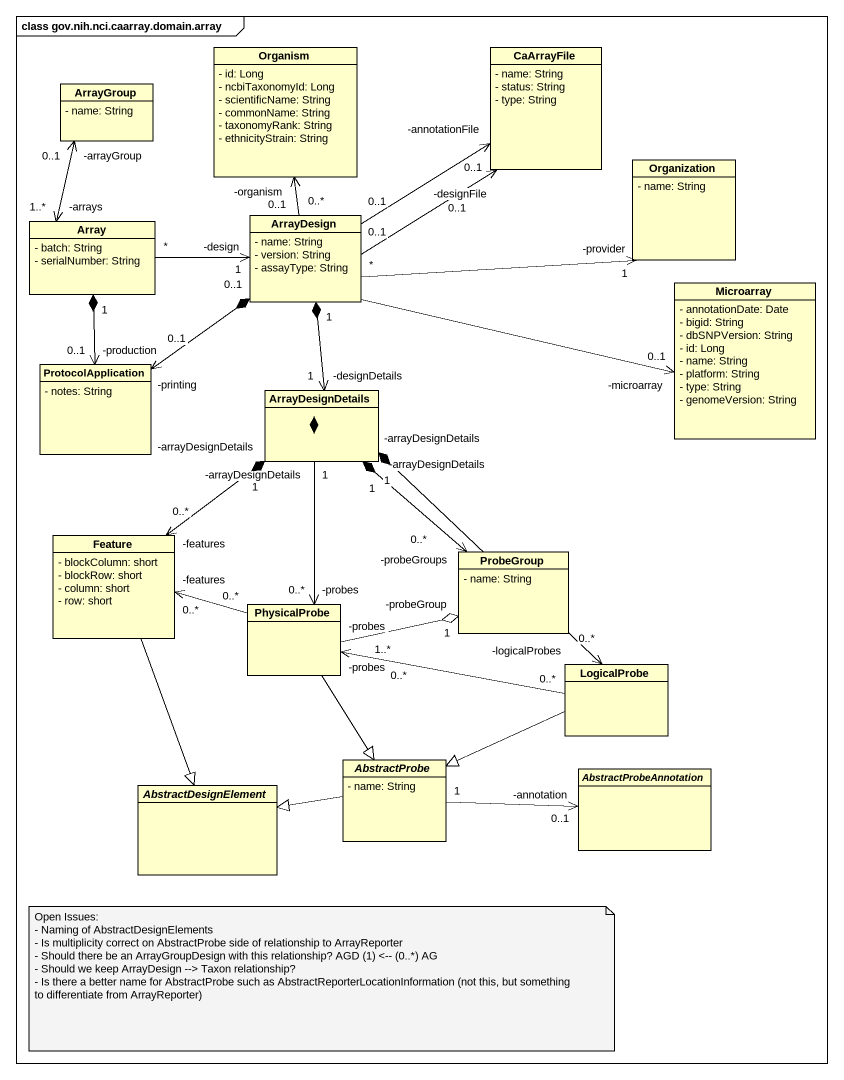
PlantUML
@startuml
mainframe class gov.nih.nci.caarray.domain.array
hide circle
hide empty members
skinparam classAttributeIconSize 0
class Organism {
  - id: Long
  - ncbiTaxonomyId: Long
  - scientificName: String
  - commonName: String
  - taxonomyRank: String
  - ethnicityStrain: String
}
class CaArrayFile {
  - name: String
  - status: String
  - type: String
}
class ArrayGroup {
  - name: String
}
class Organization {
  - name: String
}
class Array {
  - batch: String
  - serialNumber: String
}
class ArrayDesign {
  - name: String
  - version: String
  - assayType: String
}
class Microarray {
  - annotationDate: Date
  - bigid: String
  - dbSNPVersion: String
  - id: Long
  - name: String
  - platform: String
  - type: String
  - genomeVersion: String
}
class ProtocolApplication {
  - notes: String
}
class ArrayDesignDetails
class Feature {
  - blockColumn: short
  - blockRow: short
  - column: short
  - row: short
}
class ProbeGroup {
  - name: String
}
class PhysicalProbe
class LogicalProbe
abstract class AbstractDesignElement
abstract class AbstractProbe {
  - name: String
}
abstract class AbstractProbeAnnotation
ArrayGroup "-arrayGroup\n0..1" <--> "-arrays\n1..*" Array
Array "*" -right-> "-design\n1" ArrayDesign
Array "1" *--> "-production\n0..1" ProtocolApplication
ArrayDesign "0..*" -up-> "-organism\n0..1" Organism
ArrayDesign "0..1" -up-> "-annotationFile\n0..1" CaArrayFile
ArrayDesign "0..1" -up-> "-designFile\n0..1" CaArrayFile
ArrayDesign "*" -right-> "-provider\n1" Organization
ArrayDesign -right-> "-microarray\n0..1" Microarray
ArrayDesign "0..1" *--> "-printing\n0..1" ProtocolApplication
ArrayDesign "1" *--> "-designDetails\n1" ArrayDesignDetails
ArrayDesignDetails "-arrayDesignDetails\n1" *--> "-features\n0..*" Feature
ArrayDesignDetails "-arrayDesignDetails\n1" *--> "-probeGroups\n0..*" ProbeGroup
ArrayDesignDetails "-arrayDesignDetails\n1" *--> "-probes\n0..*" PhysicalProbe
ArrayDesignDetails "-arrayDesignDetails\n1" *--> "-logicalProbes\n0..*" LogicalProbe
Feature "-features\n0..*" <-right- "0..*" PhysicalProbe
Feature --|> AbstractDesignElement
PhysicalProbe "-probes\n1..*" -right-o "-probeGroup\n1" ProbeGroup
PhysicalProbe "-probes\n0..*" <-right- "0..*" LogicalProbe
PhysicalProbe --|> AbstractProbe
LogicalProbe -left-|> AbstractProbe
AbstractProbe -left-|> AbstractDesignElement
AbstractProbe "1" -right-> "-annotation\n0..1" AbstractProbeAnnotation
note as N1
  Open Issues:
  - Naming of AbstractDesignElements
  - Is multiplicity correct on AbstractProbe side of relationship to ArrayReporter
  - Should there be an ArrayGroupDesign with this relationship? AGD (1) <-- (0..*) AG
  - Should we keep ArrayDesign --> Taxon relationship?
  - Is there a better name for AbstractProbe such as AbstractReporterLocationInformation (not this, but something to differentiate from ArrayReporter)
end note
@enduml
